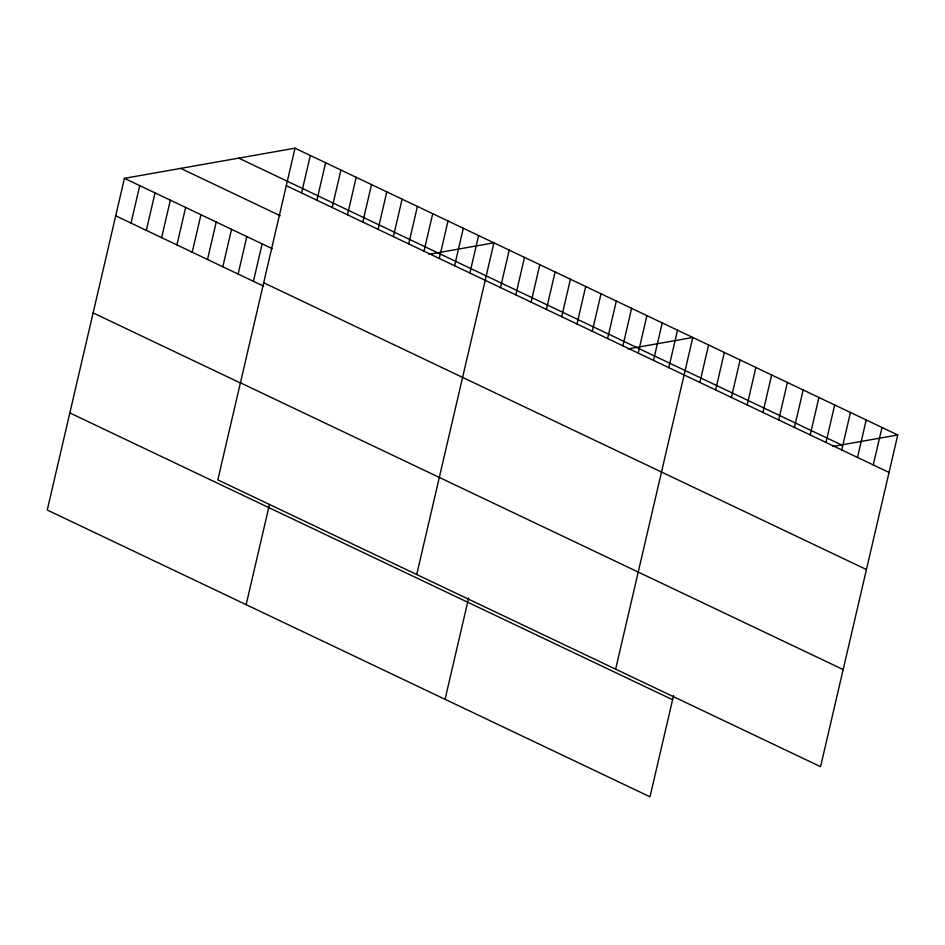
<?xml version="1.0" encoding="UTF-8"?>
<svg xmlns="http://www.w3.org/2000/svg" width="945" height="945" viewBox="0 0 945 945"><rect width="100%" height="100%" fill="white"/><g stroke="black" fill="none" stroke-linecap="round" stroke-linejoin="round"><path stroke-width="1.42" d="M295.005 148.188L217.822 479.883L820.567 766.667L897.75 434.972L295.005 148.188L124.433 178.333L47.25 510.028L649.995 796.812L673.561 695.544M131.012 223.091L139.742 185.61M146.321 230.367L155.039 192.898M161.619 237.644L170.336 200.175M176.916 244.932L185.633 207.451M192.213 252.209L200.942 214.739M207.522 259.485L216.24 222.016M222.819 266.762L231.537 229.292M238.116 274.05L246.846 236.569M253.425 281.326L262.143 243.857M301.585 192.945L310.314 155.476M316.894 200.222L325.612 162.753M332.191 207.498L340.909 170.029M246.149 604.67L269.396 504.795M347.488 214.787L356.206 177.306M362.785 222.063L371.515 184.594M378.094 229.34L386.812 191.87M393.392 236.628L402.109 199.147M408.689 243.904L417.406 206.435M423.986 251.181L432.715 213.712M439.295 258.457L448.013 220.988M454.592 265.746L463.31 228.265M469.889 273.022L478.619 235.553M416.721 574.525L493.916 242.83L428.924 254.311M500.496 287.587L509.213 250.106M515.793 294.864L524.51 257.383M531.09 302.14L539.819 264.671M445.06 699.3L468.625 598.043M546.399 309.417L555.117 271.947M561.696 316.705L570.414 279.224M576.993 323.981L585.711 286.512M592.291 331.258L601.02 293.789M607.6 338.546L616.317 301.065M622.897 345.823L631.614 308.342M638.194 353.099L646.912 315.63M653.503 360.376L662.221 322.906M668.8 367.664L677.518 330.183M615.632 669.154L692.815 337.471L627.834 348.953M699.867 382.441L708.585 344.972M715.625 389.942L724.342 352.473M731.395 397.443L740.112 359.962M747.152 404.944L755.87 367.463M762.922 412.445L771.64 374.964M778.68 419.946L787.398 382.465M794.45 427.447L803.167 389.966M810.208 434.948L818.925 397.467M825.977 442.449L834.695 404.968M841.735 449.938L850.453 412.469M857.505 457.439L866.222 419.97M873.263 464.94L881.98 427.471M832.758 446.453L897.75 434.972M238.719 158.134L841.463 444.918M286.288 185.669L889.032 472.441M180.731 168.387L280.181 215.708M124.433 178.333L272.337 248.712M263.69 282.756L866.435 569.54M115.715 215.803L263.62 286.181M240.42 382.796L843.153 669.568M93.118 312.901L241.022 383.268M69.847 412.93L672.58 699.713"/></g></svg>
